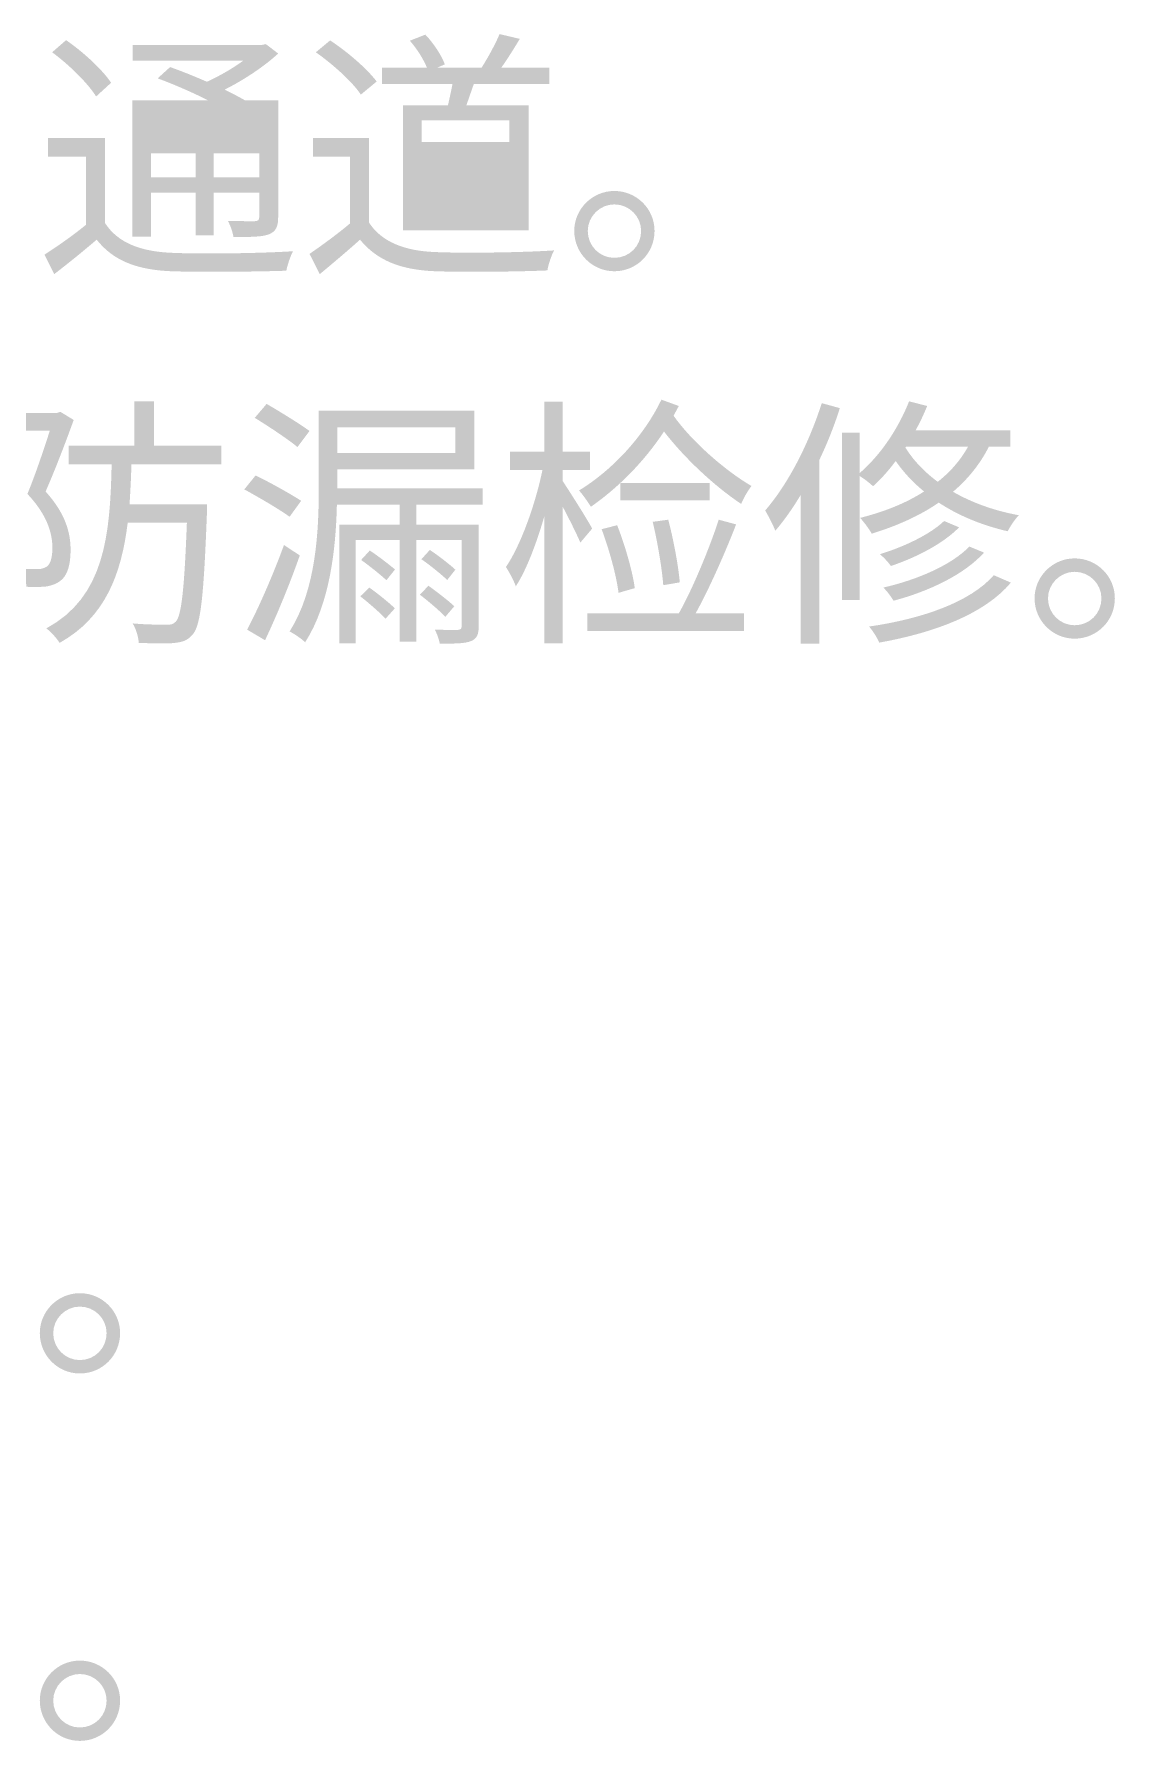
# Model space of a CAD drawing. Header units: millimetres. Extents: x -4600 to 229000, y -4300 to 19460.
# Drawn here: x 102176 to 103352, y 10978 to 12836 of the extents above; entities that cross this region are included whole.
import ezdxf

# ---------------------------------------------------------------- set-up
doc = ezdxf.new("R2010")
doc.units = ezdxf.units.MM
doc.header["$LTSCALE"] = 100
doc.layers.add('A-NOTE', color=7, linetype='Continuous', lineweight=18)

# ---------------------------------------------------------------- blocks, each defined once
blk = doc.blocks.new('A03_SHEET')
at = {"layer": 'A-NOTE'}
h = blk.add_hatch(color=256, dxfattribs=at)
edge = h.paths.add_edge_path()
edge.add_line((22253, 12722.5), (22190.9, 12722.5))
edge.add_line((22190.9, 12722.5), (22190.9, 12702.4))
edge.add_line((22190.9, 12702.4), (22232.4, 12702.4))
edge.add_line((22232.4, 12702.4), (22232.4, 12628.2))
edge.add_spline(control_points=[(22232.4, 12628.2), (22217.8, 12616.2), (22200.9, 12604.5), (22187.1, 12595.6)], knot_values=[0, 0, 0, 0, 1, 1, 1, 1], degree=3, periodic=0)
edge.add_line((22187.1, 12595.6), (22197.7, 12574.4))
edge.add_spline(control_points=[(22197.7, 12574.4), (22214.1, 12587), (22229.2, 12599.3), (22243.9, 12611.9)], knot_values=[0, 0, 0, 0, 1, 1, 1, 1], degree=3, periodic=0)
edge.add_spline(control_points=[(22243.9, 12611.9), (22261.9, 12589), (22287.7, 12579), (22325.2, 12577.5), (22357.6, 12576.4), (22418.6, 12577), (22450.4, 12578.1)], knot_values=[0, 0, 0, 0, 1, 1, 1, 2, 2, 2, 2], degree=3, periodic=0)
edge.add_spline(control_points=[(22450.4, 12578.1), (22451.6, 12584.7), (22455, 12594.4), (22457.6, 12599.3)], knot_values=[0, 0, 0, 0, 1, 1, 1, 1], degree=3, periodic=0)
edge.add_spline(control_points=[(22457.6, 12599.3), (22422.9, 12597), (22356.7, 12596.1), (22325.2, 12597.6), (22291.7, 12599), (22266.8, 12608.5), (22253, 12630)], knot_values=[0, 0, 0, 0, 1, 1, 1, 2, 2, 2, 2], degree=3, periodic=0)
edge.add_line((22253, 12630), (22253, 12722.5))
edge = h.paths.add_edge_path(flags=0)
edge.add_line((22283.1, 12823.9), (22283.1, 12806.7))
edge.add_line((22283.1, 12806.7), (22403.4, 12806.7))
edge.add_spline(control_points=[(22403.4, 12806.7), (22392, 12798.4), (22377.7, 12790.1), (22363.9, 12783.8)], knot_values=[0, 0, 0, 0, 1, 1, 1, 1], degree=3, periodic=0)
edge.add_spline(control_points=[(22363.9, 12783.8), (22350.2, 12789.8), (22336.1, 12795.5), (22323.8, 12799.8)], knot_values=[0, 0, 0, 0, 1, 1, 1, 1], degree=3, periodic=0)
edge.add_line((22323.8, 12799.8), (22310.3, 12787.5))
edge.add_spline(control_points=[(22310.3, 12787.5), (22327.5, 12781.2), (22347.9, 12772.3), (22365, 12763.7)], knot_values=[0, 0, 0, 0, 1, 1, 1, 1], degree=3, periodic=0)
edge.add_line((22365, 12763.7), (22282.8, 12763.7))
edge.add_line((22282.8, 12763.7), (22282.8, 12615.3))
edge.add_line((22282.8, 12615.3), (22303.2, 12615.3))
edge.add_line((22303.2, 12615.3), (22303.2, 12662.9))
edge.add_line((22303.2, 12662.9), (22351.6, 12662.9))
edge.add_line((22351.6, 12662.9), (22351.6, 12616.5))
edge.add_line((22351.6, 12616.5), (22371.1, 12616.5))
edge.add_line((22371.1, 12616.5), (22371.1, 12662.9))
edge.add_line((22371.1, 12662.9), (22420.9, 12662.9))
edge.add_line((22420.9, 12662.9), (22420.9, 12636.8))
edge.add_spline(control_points=[(22420.9, 12636.8), (22420.9, 12633.4), (22419.8, 12632.2), (22416, 12632)], knot_values=[0, 0, 0, 0, 1, 1, 1, 1], degree=3, periodic=0)
edge.add_spline(control_points=[(22416, 12632), (22412.6, 12632), (22400.6, 12632), (22386.8, 12632.2)], knot_values=[0, 0, 0, 0, 1, 1, 1, 1], degree=3, periodic=0)
edge.add_spline(control_points=[(22386.8, 12632.2), (22389.4, 12627.4), (22392, 12620.2), (22392.8, 12614.8)], knot_values=[0, 0, 0, 0, 1, 1, 1, 1], degree=3, periodic=0)
edge.add_spline(control_points=[(22392.8, 12614.8), (22412, 12614.8), (22424.4, 12614.8), (22431.8, 12617.9), (22439.2, 12621.1), (22441.5, 12626.2), (22441.5, 12636.8)], knot_values=[0, 0, 0, 0, 1, 1, 1, 2, 2, 2, 2], degree=3, periodic=0)
edge.add_line((22441.5, 12636.8), (22441.5, 12763.7))
edge.add_line((22441.5, 12763.7), (22405.2, 12763.7))
edge.add_spline(control_points=[(22405.2, 12763.7), (22399.1, 12767.2), (22391.4, 12771.2), (22383.1, 12775.2)], knot_values=[0, 0, 0, 0, 1, 1, 1, 1], degree=3, periodic=0)
edge.add_spline(control_points=[(22383.1, 12775.2), (22404.3, 12785.8), (22426.1, 12800.4), (22441.5, 12814.5)], knot_values=[0, 0, 0, 0, 1, 1, 1, 1], degree=3, periodic=0)
edge.add_line((22441.5, 12814.5), (22428.1, 12824.8))
edge.add_line((22428.1, 12824.8), (22423.8, 12823.9))
edge.add_line((22423.8, 12823.9), (22283.1, 12823.9))
h.paths.add_polyline_path([(22420.9, 12705.9), (22420.9, 12679.8), (22371.1, 12679.8), (22371.1, 12705.9), (22420.9, 12705.9)], flags=0)
h.paths.add_polyline_path([(22303.2, 12705.9), (22351.6, 12705.9), (22351.6, 12679.8), (22303.2, 12679.8), (22303.2, 12705.9)], flags=0)
h = blk.add_hatch(color=256, dxfattribs=at)
edge = h.paths.add_edge_path()
edge.add_spline(control_points=[(22195.4, 12815.9), (22213.8, 12802.4), (22234.4, 12782.1), (22243.3, 12767.8)], knot_values=[0, 0, 0, 0, 1, 1, 1, 1], degree=3, periodic=0)
edge.add_line((22243.3, 12767.8), (22259.6, 12782.7))
edge.add_spline(control_points=[(22259.6, 12782.7), (22250.2, 12797), (22229, 12816.5), (22210.6, 12829.1)], knot_values=[0, 0, 0, 0, 1, 1, 1, 1], degree=3, periodic=0)
edge.add_line((22210.6, 12829.1), (22195.4, 12815.9))
h = blk.add_hatch(color=256, dxfattribs=at)
edge = h.paths.add_edge_path()
edge.add_spline(control_points=[(22482.5, 12815.9), (22500.8, 12803), (22522.3, 12783.8), (22531.5, 12769.8)], knot_values=[0, 0, 0, 0, 1, 1, 1, 1], degree=3, periodic=0)
edge.add_line((22531.5, 12769.8), (22548.7, 12784.1))
edge.add_spline(control_points=[(22548.7, 12784.1), (22538.4, 12797.8), (22516.9, 12816.5), (22498, 12828.8)], knot_values=[0, 0, 0, 0, 1, 1, 1, 1], degree=3, periodic=0)
edge.add_line((22498, 12828.8), (22482.5, 12815.9))
h = blk.add_hatch(color=256, dxfattribs=at)
edge = h.paths.add_edge_path()
edge.add_line((22577.3, 12758.3), (22577.3, 12621.9))
edge.add_line((22577.3, 12621.9), (22714.3, 12621.9))
edge.add_line((22714.3, 12621.9), (22714.3, 12758.3))
edge.add_line((22714.3, 12758.3), (22646.4, 12758.3))
edge.add_line((22646.4, 12758.3), (22654.4, 12781.2))
edge.add_line((22654.4, 12781.2), (22736.6, 12781.2))
edge.add_line((22736.6, 12781.2), (22736.6, 12799.3))
edge.add_line((22736.6, 12799.3), (22684.5, 12799.3))
edge.add_spline(control_points=[(22684.5, 12799.3), (22690.8, 12808.2), (22698, 12819.6), (22704.5, 12830.5)], knot_values=[0, 0, 0, 0, 1, 1, 1, 1], degree=3, periodic=0)
edge.add_line((22704.5, 12830.5), (22682.5, 12835.7))
edge.add_spline(control_points=[(22682.5, 12835.7), (22678.2, 12825.3), (22669.6, 12809.6), (22663, 12799.3)], knot_values=[0, 0, 0, 0, 1, 1, 1, 1], degree=3, periodic=0)
edge.add_line((22663, 12799.3), (22614.9, 12799.3))
edge.add_line((22614.9, 12799.3), (22622.9, 12802.7))
edge.add_spline(control_points=[(22622.9, 12802.7), (22619.7, 12811.9), (22610.9, 12825.6), (22601.7, 12835.1)], knot_values=[0, 0, 0, 0, 1, 1, 1, 1], degree=3, periodic=0)
edge.add_line((22601.7, 12835.1), (22584.8, 12828.5))
edge.add_spline(control_points=[(22584.8, 12828.5), (22592.5, 12819.9), (22599.7, 12808.2), (22603.4, 12799.3)], knot_values=[0, 0, 0, 0, 1, 1, 1, 1], degree=3, periodic=0)
edge.add_line((22603.4, 12799.3), (22554.4, 12799.3))
edge.add_line((22554.4, 12799.3), (22554.4, 12781.2))
edge.add_line((22554.4, 12781.2), (22631.2, 12781.2))
edge.add_spline(control_points=[(22631.2, 12781.2), (22629.8, 12773.8), (22628, 12765.5), (22626.3, 12758.3)], knot_values=[0, 0, 0, 0, 1, 1, 1, 1], degree=3, periodic=0)
edge.add_line((22626.3, 12758.3), (22577.3, 12758.3))
h.paths.add_polyline_path([(22597.7, 12741.7), (22693.1, 12741.7), (22693.1, 12718.2), (22597.7, 12718.2), (22597.7, 12741.7)], flags=0)
for points in [[(22303.2, 12721.9), (22303.2, 12747.1), (22351.6, 12747.1), (22351.6, 12721.9), (22303.2, 12721.9)], [(22420.9, 12747.1), (22420.9, 12721.9), (22371.1, 12721.9), (22371.1, 12747.1), (22420.9, 12747.1)]]:
    blk.add_hatch(color=256, dxfattribs=at).paths.add_polyline_path(points)
h = blk.add_hatch(color=256, dxfattribs=at)
edge = h.paths.add_edge_path()
edge.add_line((22540.4, 12722.5), (22479.4, 12722.5))
edge.add_line((22479.4, 12722.5), (22479.4, 12702.4))
edge.add_line((22479.4, 12702.4), (22519.5, 12702.4))
edge.add_line((22519.5, 12702.4), (22519.5, 12629.4))
edge.add_spline(control_points=[(22519.5, 12629.4), (22505.1, 12617.3), (22488.5, 12605.3), (22475.6, 12596.4)], knot_values=[0, 0, 0, 0, 1, 1, 1, 1], degree=3, periodic=0)
edge.add_line((22475.6, 12596.4), (22486.8, 12574.4))
edge.add_spline(control_points=[(22486.8, 12574.4), (22502.3, 12587.3), (22516.9, 12599.6), (22530.6, 12611.9)], knot_values=[0, 0, 0, 0, 1, 1, 1, 1], degree=3, periodic=0)
edge.add_spline(control_points=[(22530.6, 12611.9), (22549, 12589.3), (22574.8, 12579), (22612.3, 12577.5), (22644.1, 12576.4), (22703.4, 12577), (22734.6, 12578.4)], knot_values=[0, 0, 0, 0, 1, 1, 1, 2, 2, 2, 2], degree=3, periodic=0)
edge.add_spline(control_points=[(22734.6, 12578.4), (22735.5, 12585), (22739.2, 12595.3), (22741.8, 12600.2)], knot_values=[0, 0, 0, 0, 1, 1, 1, 1], degree=3, periodic=0)
edge.add_spline(control_points=[(22741.8, 12600.2), (22707.7, 12597.9), (22643.5, 12597), (22612.3, 12598.4), (22579.1, 12599.6), (22553.8, 12609.6), (22540.4, 12630.5)], knot_values=[0, 0, 0, 0, 1, 1, 1, 2, 2, 2, 2], degree=3, periodic=0)
edge.add_line((22540.4, 12630.5), (22540.4, 12722.5))
h.paths.add_polyline_path([(22597.7, 12662.9), (22693.1, 12662.9), (22693.1, 12638.8), (22597.7, 12638.8), (22597.7, 12662.9)], flags=0)
h.paths.add_polyline_path([(22597.7, 12702.4), (22693.1, 12702.4), (22693.1, 12678.7), (22597.7, 12678.7), (22597.7, 12702.4)], flags=0)
h = blk.add_hatch(color=256, dxfattribs=at)
edge = h.paths.add_edge_path()
edge.add_spline(control_points=[(22807.4, 12664.9), (22783.6, 12664.9), (22763.8, 12645.4), (22763.8, 12621.4), (22763.8, 12597), (22783.6, 12577.5), (22807.4, 12577.5), (22831.7, 12577.5), (22851.2, 12597), (22851.2, 12621.4), (22851.2, 12645.4), (22831.7, 12664.9), (22807.4, 12664.9)], knot_values=[0, 0, 0, 0, 1, 1, 1, 2, 2, 2, 3, 3, 3, 4, 4, 4, 4], degree=3, periodic=0)
edge = h.paths.add_edge_path(flags=0)
edge.add_spline(control_points=[(22807.4, 12592.1), (22791.6, 12592.1), (22778.5, 12605), (22778.5, 12621.4), (22778.5, 12637.1), (22791.6, 12650.3), (22807.4, 12650.3), (22823.7, 12650.3), (22836.6, 12637.1), (22836.6, 12621.4), (22836.6, 12605), (22823.7, 12592.1), (22807.4, 12592.1)], knot_values=[0, 0, 0, 0, 1, 1, 1, 2, 2, 2, 3, 3, 3, 4, 4, 4, 4], degree=3, periodic=0)
h = blk.add_hatch(color=256, dxfattribs=at)
edge = h.paths.add_edge_path()
edge.add_line((22284.8, 12435.9), (22284.8, 12387.5))
edge.add_line((22284.8, 12387.5), (22213.5, 12387.5))
edge.add_line((22213.5, 12387.5), (22213.5, 12367.2))
edge.add_line((22213.5, 12367.2), (22260.2, 12367.2))
edge.add_spline(control_points=[(22260.2, 12367.2), (22258.5, 12290.4), (22252.7, 12223.1), (22189.1, 12188.7)], knot_values=[0, 0, 0, 0, 1, 1, 1, 1], degree=3, periodic=0)
edge.add_spline(control_points=[(22189.1, 12188.7), (22194, 12185), (22200.6, 12177.8), (22203.5, 12172.9)], knot_values=[0, 0, 0, 0, 1, 1, 1, 1], degree=3, periodic=0)
edge.add_spline(control_points=[(22203.5, 12172.9), (22253.3, 12200.7), (22270.8, 12247.7), (22277.7, 12303.9)], knot_values=[0, 0, 0, 0, 1, 1, 1, 1], degree=3, periodic=0)
edge.add_line((22277.7, 12303.9), (22342.1, 12303.9))
edge.add_spline(control_points=[(22342.1, 12303.9), (22339.3, 12230.2), (22336.1, 12202.7), (22330.1, 12196.1)], knot_values=[0, 0, 0, 0, 1, 1, 1, 1], degree=3, periodic=0)
edge.add_spline(control_points=[(22330.1, 12196.1), (22327.2, 12193.3), (22324.7, 12192.4), (22319.5, 12192.7)], knot_values=[0, 0, 0, 0, 1, 1, 1, 1], degree=3, periodic=0)
edge.add_spline(control_points=[(22319.5, 12192.7), (22313.8, 12192.7), (22298.9, 12192.7), (22283.1, 12194.1)], knot_values=[0, 0, 0, 0, 1, 1, 1, 1], degree=3, periodic=0)
edge.add_spline(control_points=[(22283.1, 12194.1), (22286.8, 12188.1), (22289.4, 12179.2), (22289.7, 12172.9)], knot_values=[0, 0, 0, 0, 1, 1, 1, 1], degree=3, periodic=0)
edge.add_spline(control_points=[(22289.7, 12172.9), (22304.9, 12172.4), (22320.6, 12171.8), (22328.9, 12172.9)], knot_values=[0, 0, 0, 0, 1, 1, 1, 1], degree=3, periodic=0)
edge.add_spline(control_points=[(22328.9, 12172.9), (22337.8, 12173.8), (22343.3, 12175.8), (22348.7, 12182.4), (22357.3, 12192.7), (22360.5, 12224.8), (22363.9, 12313.6)], knot_values=[0, 0, 0, 0, 1, 1, 1, 2, 2, 2, 2], degree=3, periodic=0)
edge.add_spline(control_points=[(22363.9, 12313.6), (22363.9, 12316.8), (22363.9, 12323.6), (22363.9, 12323.6)], knot_values=[0, 0, 0, 0, 1, 1, 1, 1], degree=3, periodic=0)
edge.add_line((22363.9, 12323.6), (22279.7, 12323.6))
edge.add_spline(control_points=[(22279.7, 12323.6), (22280.5, 12337.7), (22281.4, 12352.3), (22281.7, 12367.2)], knot_values=[0, 0, 0, 0, 1, 1, 1, 1], degree=3, periodic=0)
edge.add_line((22281.7, 12367.2), (22379.7, 12367.2))
edge.add_line((22379.7, 12367.2), (22379.7, 12387.5))
edge.add_line((22379.7, 12387.5), (22306.3, 12387.5))
edge.add_line((22306.3, 12387.5), (22306.3, 12435.9))
edge.add_line((22306.3, 12435.9), (22284.8, 12435.9))
h = blk.add_hatch(color=256, dxfattribs=at)
edge = h.paths.add_edge_path()
edge.add_spline(control_points=[(22416, 12417.9), (22431.5, 12408.4), (22452.1, 12394.7), (22462.5, 12386.1)], knot_values=[0, 0, 0, 0, 1, 1, 1, 1], degree=3, periodic=0)
edge.add_line((22462.5, 12386.1), (22475.6, 12403.6))
edge.add_spline(control_points=[(22475.6, 12403.6), (22464.7, 12411.6), (22444.1, 12424.2), (22428.9, 12433.1)], knot_values=[0, 0, 0, 0, 1, 1, 1, 1], degree=3, periodic=0)
edge.add_line((22428.9, 12433.1), (22416, 12417.9))
h = blk.add_hatch(color=256, dxfattribs=at)
edge = h.paths.add_edge_path()
edge.add_line((22731.2, 12435.7), (22731.2, 12381.2))
edge.add_line((22731.2, 12381.2), (22693.9, 12381.2))
edge.add_line((22693.9, 12381.2), (22693.9, 12361.2))
edge.add_line((22693.9, 12361.2), (22729.2, 12361.2))
edge.add_spline(control_points=[(22729.2, 12361.2), (22721.4, 12323.3), (22705.4, 12278.9), (22689.4, 12255.5)], knot_values=[0, 0, 0, 0, 1, 1, 1, 1], degree=3, periodic=0)
edge.add_spline(control_points=[(22689.4, 12255.5), (22692.8, 12250.3), (22698, 12240.8), (22700.2, 12234.5)], knot_values=[0, 0, 0, 0, 1, 1, 1, 1], degree=3, periodic=0)
edge.add_spline(control_points=[(22700.2, 12234.5), (22711.7, 12252.3), (22722.6, 12280.9), (22731.2, 12310.7)], knot_values=[0, 0, 0, 0, 1, 1, 1, 1], degree=3, periodic=0)
edge.add_line((22731.2, 12310.7), (22731.2, 12172.4))
edge.add_line((22731.2, 12172.4), (22751, 12172.4))
edge.add_line((22751, 12172.4), (22751, 12321.6))
edge.add_spline(control_points=[(22751, 12321.6), (22758.4, 12307.6), (22766.7, 12291), (22770.4, 12282.1)], knot_values=[0, 0, 0, 0, 1, 1, 1, 1], degree=3, periodic=0)
edge.add_line((22770.4, 12282.1), (22783.3, 12297.3))
edge.add_spline(control_points=[(22783.3, 12297.3), (22779, 12305.9), (22757.5, 12339.7), (22751, 12349.4)], knot_values=[0, 0, 0, 0, 1, 1, 1, 1], degree=3, periodic=0)
edge.add_line((22751, 12349.4), (22751, 12361.2))
edge.add_line((22751, 12361.2), (22780.8, 12361.2))
edge.add_line((22780.8, 12361.2), (22780.8, 12381.2))
edge.add_line((22780.8, 12381.2), (22751, 12381.2))
edge.add_line((22751, 12381.2), (22751, 12435.7))
edge.add_line((22751, 12435.7), (22731.2, 12435.7))
h = blk.add_hatch(color=256, dxfattribs=at)
edge = h.paths.add_edge_path()
edge.add_spline(control_points=[(22858.7, 12437.7), (22839.2, 12397.3), (22805.1, 12360.9), (22769, 12338.8)], knot_values=[0, 0, 0, 0, 1, 1, 1, 1], degree=3, periodic=0)
edge.add_spline(control_points=[(22769, 12338.8), (22773, 12334.5), (22779.3, 12325.4), (22781.9, 12321.1)], knot_values=[0, 0, 0, 0, 1, 1, 1, 1], degree=3, periodic=0)
edge.add_spline(control_points=[(22781.9, 12321.1), (22811.1, 12341.4), (22839.8, 12370), (22861.5, 12403)], knot_values=[0, 0, 0, 0, 1, 1, 1, 1], degree=3, periodic=0)
edge.add_spline(control_points=[(22861.5, 12403), (22883.6, 12374.3), (22916.5, 12343.4), (22945.5, 12324.2)], knot_values=[0, 0, 0, 0, 1, 1, 1, 1], degree=3, periodic=0)
edge.add_spline(control_points=[(22945.5, 12324.2), (22947.8, 12329.9), (22952.6, 12338.5), (22956.7, 12343.7)], knot_values=[0, 0, 0, 0, 1, 1, 1, 1], degree=3, periodic=0)
edge.add_spline(control_points=[(22956.7, 12343.7), (22927.4, 12360.9), (22891.6, 12392.4), (22871.9, 12420.2)], knot_values=[0, 0, 0, 0, 1, 1, 1, 1], degree=3, periodic=0)
edge.add_line((22871.9, 12420.2), (22877.6, 12430.8))
edge.add_line((22877.6, 12430.8), (22858.7, 12437.7))
h.paths.add_polyline_path([(22814, 12346.8), (22814, 12328.2), (22911.1, 12328.2), (22911.1, 12346.8), (22814, 12346.8)], flags=0)
h = blk.add_hatch(color=256, dxfattribs=at)
edge = h.paths.add_edge_path()
edge.add_spline(control_points=[(23033.2, 12433.9), (23019.1, 12389.5), (22996.5, 12345.7), (22971.6, 12317)], knot_values=[0, 0, 0, 0, 1, 1, 1, 1], degree=3, periodic=0)
edge.add_spline(control_points=[(22971.6, 12317), (22975, 12311.6), (22980.7, 12300.1), (22982.7, 12295)], knot_values=[0, 0, 0, 0, 1, 1, 1, 1], degree=3, periodic=0)
edge.add_spline(control_points=[(22982.7, 12295), (22992.2, 12306.2), (23001.6, 12319.3), (23010.2, 12333.9)], knot_values=[0, 0, 0, 0, 1, 1, 1, 1], degree=3, periodic=0)
edge.add_line((23010.2, 12333.9), (23010.2, 12172.1))
edge.add_line((23010.2, 12172.1), (23030.6, 12172.1))
edge.add_line((23030.6, 12172.1), (23030.6, 12372.1))
edge.add_spline(control_points=[(23030.6, 12372.1), (23039.2, 12390.1), (23046.9, 12409.3), (23052.9, 12428.5)], knot_values=[0, 0, 0, 0, 1, 1, 1, 1], degree=3, periodic=0)
edge.add_line((23052.9, 12428.5), (23033.2, 12433.9))
h = blk.add_hatch(color=256, dxfattribs=at)
edge = h.paths.add_edge_path()
edge.add_line((23055.2, 12401.6), (23055.2, 12219.6))
edge.add_line((23055.2, 12219.6), (23074.4, 12219.6))
edge.add_line((23074.4, 12219.6), (23074.4, 12354.6))
edge.add_spline(control_points=[(23074.4, 12354.6), (23079.3, 12351.7), (23085.9, 12346.6), (23089, 12343.4)], knot_values=[0, 0, 0, 0, 1, 1, 1, 1], degree=3, periodic=0)
edge.add_spline(control_points=[(23089, 12343.4), (23097.6, 12351.1), (23105.9, 12360.3), (23113.7, 12370.9)], knot_values=[0, 0, 0, 0, 1, 1, 1, 1], degree=3, periodic=0)
edge.add_spline(control_points=[(23113.7, 12370.9), (23121.7, 12359.4), (23132, 12348), (23144.6, 12337.7)], knot_values=[0, 0, 0, 0, 1, 1, 1, 1], degree=3, periodic=0)
edge.add_spline(control_points=[(23144.6, 12337.7), (23124.5, 12324.8), (23101.1, 12315.6), (23075, 12309)], knot_values=[0, 0, 0, 0, 1, 1, 1, 1], degree=3, periodic=0)
edge.add_spline(control_points=[(23075, 12309), (23078.7, 12305), (23085.3, 12296.4), (23087.6, 12291.8)], knot_values=[0, 0, 0, 0, 1, 1, 1, 1], degree=3, periodic=0)
edge.add_spline(control_points=[(23087.6, 12291.8), (23114.5, 12300.1), (23139.4, 12311), (23160.6, 12325.6)], knot_values=[0, 0, 0, 0, 1, 1, 1, 1], degree=3, periodic=0)
edge.add_spline(control_points=[(23160.6, 12325.6), (23181, 12312.2), (23205.9, 12301.3), (23235.7, 12294.4)], knot_values=[0, 0, 0, 0, 1, 1, 1, 1], degree=3, periodic=0)
edge.add_spline(control_points=[(23235.7, 12294.4), (23238.3, 12299.9), (23243.7, 12307.6), (23247.7, 12311.9)], knot_values=[0, 0, 0, 0, 1, 1, 1, 1], degree=3, periodic=0)
edge.add_spline(control_points=[(23247.7, 12311.9), (23219.7, 12317), (23195.6, 12326.2), (23176.1, 12337.4)], knot_values=[0, 0, 0, 0, 1, 1, 1, 1], degree=3, periodic=0)
edge.add_spline(control_points=[(23176.1, 12337.4), (23192.2, 12351.1), (23205.3, 12367.2), (23215.1, 12386.4)], knot_values=[0, 0, 0, 0, 1, 1, 1, 1], degree=3, periodic=0)
edge.add_line((23215.1, 12386.4), (23238.6, 12386.4))
edge.add_line((23238.6, 12386.4), (23238.6, 12404.4))
edge.add_line((23238.6, 12404.4), (23135.4, 12404.4))
edge.add_spline(control_points=[(23135.4, 12404.4), (23140.3, 12413), (23144.3, 12421.9), (23148, 12430.8)], knot_values=[0, 0, 0, 0, 1, 1, 1, 1], degree=3, periodic=0)
edge.add_line((23148, 12430.8), (23128.3, 12435.9))
edge.add_spline(control_points=[(23128.3, 12435.9), (23116.5, 12405.9), (23096.8, 12376.9), (23074.4, 12357.7)], knot_values=[0, 0, 0, 0, 1, 1, 1, 1], degree=3, periodic=0)
edge.add_line((23074.4, 12357.7), (23074.4, 12401.6))
edge.add_line((23074.4, 12401.6), (23055.2, 12401.6))
edge = h.paths.add_edge_path(flags=0)
edge.add_spline(control_points=[(23193.9, 12277.8), (23174.4, 12257.5), (23136.6, 12241.4), (23100.2, 12233.1)], knot_values=[0, 0, 0, 0, 1, 1, 1, 1], degree=3, periodic=0)
edge.add_spline(control_points=[(23100.2, 12233.1), (23104.5, 12229.1), (23108.8, 12223.1), (23111.4, 12218.8)], knot_values=[0, 0, 0, 0, 1, 1, 1, 1], degree=3, periodic=0)
edge.add_spline(control_points=[(23111.4, 12218.8), (23150, 12229.1), (23188.1, 12247.1), (23209.9, 12271.2)], knot_values=[0, 0, 0, 0, 1, 1, 1, 1], degree=3, periodic=0)
edge.add_line((23209.9, 12271.2), (23193.9, 12277.8))
edge = h.paths.add_edge_path(flags=0)
edge.add_spline(control_points=[(23166.4, 12305.6), (23150.9, 12290.7), (23122, 12277.2), (23096.5, 12269.5)], knot_values=[0, 0, 0, 0, 1, 1, 1, 1], degree=3, periodic=0)
edge.add_spline(control_points=[(23096.5, 12269.5), (23100.5, 12266.1), (23105.6, 12260.9), (23108.5, 12256.6)], knot_values=[0, 0, 0, 0, 1, 1, 1, 1], degree=3, periodic=0)
edge.add_spline(control_points=[(23108.5, 12256.6), (23135.7, 12265.8), (23165.2, 12280.7), (23182.7, 12298.7)], knot_values=[0, 0, 0, 0, 1, 1, 1, 1], degree=3, periodic=0)
edge.add_line((23182.7, 12298.7), (23166.4, 12305.6))
edge = h.paths.add_edge_path(flags=0)
edge.add_line((23124.8, 12386.4), (23192.4, 12386.4))
edge.add_spline(control_points=[(23192.4, 12386.4), (23184.1, 12371.5), (23173, 12358.9), (23159.5, 12348.3)], knot_values=[0, 0, 0, 0, 1, 1, 1, 1], degree=3, periodic=0)
edge.add_spline(control_points=[(23159.5, 12348.3), (23144, 12359.7), (23132.3, 12372.6), (23124.3, 12385.5)], knot_values=[0, 0, 0, 0, 1, 1, 1, 1], degree=3, periodic=0)
edge.add_line((23124.3, 12385.5), (23124.8, 12386.4))
h = blk.add_hatch(color=256, dxfattribs=at)
edge = h.paths.add_edge_path()
edge.add_line((22130.4, 12423.3), (22130.4, 12172.1))
edge.add_line((22130.4, 12172.1), (22150.8, 12172.1))
edge.add_line((22150.8, 12172.1), (22150.8, 12403.9))
edge.add_line((22150.8, 12403.9), (22192.9, 12403.9))
edge.add_spline(control_points=[(22192.9, 12403.9), (22186.3, 12383.5), (22177.4, 12356.6), (22168.5, 12335.1)], knot_values=[0, 0, 0, 0, 1, 1, 1, 1], degree=3, periodic=0)
edge.add_spline(control_points=[(22168.5, 12335.1), (22190.3, 12311.9), (22195.7, 12292.1), (22195.7, 12276.1), (22195.7, 12267.2), (22194, 12259.2), (22189.7, 12256)], knot_values=[0, 0, 0, 0, 1, 1, 1, 2, 2, 2, 2], degree=3, periodic=0)
edge.add_spline(control_points=[(22189.7, 12256), (22186.8, 12254.3), (22183.7, 12253.2), (22180, 12253.2), (22174.8, 12253.2), (22168.8, 12253.2), (22161.9, 12253.4)], knot_values=[0, 0, 0, 0, 1, 1, 1, 2, 2, 2, 2], degree=3, periodic=0)
edge.add_spline(control_points=[(22161.9, 12253.4), (22165.4, 12248), (22167.1, 12239.7), (22167.4, 12234)], knot_values=[0, 0, 0, 0, 1, 1, 1, 1], degree=3, periodic=0)
edge.add_spline(control_points=[(22167.4, 12234), (22174.2, 12233.7), (22182, 12233.7), (22188.3, 12234.2)], knot_values=[0, 0, 0, 0, 1, 1, 1, 1], degree=3, periodic=0)
edge.add_spline(control_points=[(22188.3, 12234.2), (22194, 12235.1), (22199.5, 12236.8), (22203.8, 12240)], knot_values=[0, 0, 0, 0, 1, 1, 1, 1], degree=3, periodic=0)
edge.add_spline(control_points=[(22203.8, 12240), (22212.1, 12245.7), (22215.5, 12258), (22215.5, 12273.8), (22215.5, 12292.1), (22210.6, 12313), (22188.3, 12337.7)], knot_values=[0, 0, 0, 0, 1, 1, 1, 2, 2, 2, 2], degree=3, periodic=0)
edge.add_spline(control_points=[(22188.3, 12337.7), (22198.6, 12361.2), (22210.1, 12391.2), (22218.9, 12415.6)], knot_values=[0, 0, 0, 0, 1, 1, 1, 1], degree=3, periodic=0)
edge.add_line((22218.9, 12415.6), (22204.3, 12424.5))
edge.add_line((22204.3, 12424.5), (22200.9, 12423.3))
edge.add_line((22200.9, 12423.3), (22130.4, 12423.3))
h = blk.add_hatch(color=256, dxfattribs=at)
edge = h.paths.add_edge_path()
edge.add_line((22485.7, 12425.6), (22485.7, 12342.5))
edge.add_spline(control_points=[(22485.7, 12342.5), (22485.7, 12295.8), (22483.1, 12231.1), (22453.9, 12185.3)], knot_values=[0, 0, 0, 0, 1, 1, 1, 1], degree=3, periodic=0)
edge.add_spline(control_points=[(22453.9, 12185.3), (22458.7, 12183), (22467.3, 12177.2), (22470.8, 12173.5)], knot_values=[0, 0, 0, 0, 1, 1, 1, 1], degree=3, periodic=0)
edge.add_spline(control_points=[(22470.8, 12173.5), (22498, 12215.9), (22504.3, 12276.1), (22505.4, 12323.3)], knot_values=[0, 0, 0, 0, 1, 1, 1, 1], degree=3, periodic=0)
edge.add_line((22505.4, 12323.3), (22573.9, 12323.3))
edge.add_line((22573.9, 12323.3), (22573.9, 12301.6))
edge.add_line((22573.9, 12301.6), (22508, 12301.6))
edge.add_line((22508, 12301.6), (22508, 12172.4))
edge.add_line((22508, 12172.4), (22525.8, 12172.4))
edge.add_line((22525.8, 12172.4), (22525.8, 12285))
edge.add_line((22525.8, 12285), (22573.9, 12285))
edge.add_line((22573.9, 12285), (22573.9, 12174.1))
edge.add_line((22573.9, 12174.1), (22592, 12174.1))
edge.add_line((22592, 12174.1), (22592, 12285))
edge.add_line((22592, 12285), (22641.2, 12285))
edge.add_line((22641.2, 12285), (22641.2, 12191.3))
edge.add_spline(control_points=[(22641.2, 12191.3), (22641.2, 12188.1), (22640.1, 12187.3), (22636.9, 12187)], knot_values=[0, 0, 0, 0, 1, 1, 1, 1], degree=3, periodic=0)
edge.add_spline(control_points=[(22636.9, 12187), (22634.1, 12187), (22623.8, 12187), (22612, 12187.3)], knot_values=[0, 0, 0, 0, 1, 1, 1, 1], degree=3, periodic=0)
edge.add_spline(control_points=[(22612, 12187.3), (22614.3, 12183), (22616.6, 12176.7), (22617.4, 12172.1)], knot_values=[0, 0, 0, 0, 1, 1, 1, 1], degree=3, periodic=0)
edge.add_spline(control_points=[(22617.4, 12172.1), (22634.1, 12172.1), (22645, 12172.1), (22651.5, 12174.9)], knot_values=[0, 0, 0, 0, 1, 1, 1, 1], degree=3, periodic=0)
edge.add_spline(control_points=[(22651.5, 12174.9), (22657.8, 12177.5), (22659.8, 12182.1), (22659.8, 12191.3)], knot_values=[0, 0, 0, 0, 1, 1, 1, 1], degree=3, periodic=0)
edge.add_line((22659.8, 12191.3), (22659.8, 12301.6))
edge.add_line((22659.8, 12301.6), (22592, 12301.6))
edge.add_line((22592, 12301.6), (22592, 12323.3))
edge.add_line((22592, 12323.3), (22664.1, 12323.3))
edge.add_line((22664.1, 12323.3), (22664.1, 12341.1))
edge.add_line((22664.1, 12341.1), (22505.7, 12341.1))
edge.add_line((22505.7, 12341.1), (22505.7, 12342.5))
edge.add_line((22505.7, 12342.5), (22505.7, 12361.7))
edge.add_line((22505.7, 12361.7), (22655, 12361.7))
edge.add_line((22655, 12361.7), (22655, 12425.6))
edge.add_line((22655, 12425.6), (22485.7, 12425.6))
h.paths.add_polyline_path([(22505.7, 12407.6), (22634.4, 12407.6), (22634.4, 12379.5), (22505.7, 12379.5), (22505.7, 12407.6)], flags=0)
edge = h.paths.add_edge_path(flags=0)
edge.add_spline(control_points=[(22595.7, 12225.4), (22605.1, 12218.2), (22617.2, 12207.9), (22623.5, 12201.3)], knot_values=[0, 0, 0, 0, 1, 1, 1, 1], degree=3, periodic=0)
edge.add_line((22623.5, 12201.3), (22633.2, 12212.8))
edge.add_spline(control_points=[(22633.2, 12212.8), (22626.9, 12218.8), (22614.6, 12228.2), (22605.1, 12235.1)], knot_values=[0, 0, 0, 0, 1, 1, 1, 1], degree=3, periodic=0)
edge.add_line((22605.1, 12235.1), (22595.7, 12225.4))
edge = h.paths.add_edge_path(flags=0)
edge.add_spline(control_points=[(22530.9, 12223.6), (22540.4, 12216.2), (22552.4, 12205.6), (22558.4, 12199.3)], knot_values=[0, 0, 0, 0, 1, 1, 1, 1], degree=3, periodic=0)
edge.add_line((22558.4, 12199.3), (22568.5, 12210.5))
edge.add_spline(control_points=[(22568.5, 12210.5), (22562.4, 12216.5), (22550.1, 12226.5), (22540.7, 12233.1)], knot_values=[0, 0, 0, 0, 1, 1, 1, 1], degree=3, periodic=0)
edge.add_line((22540.7, 12233.1), (22530.9, 12223.6))
edge = h.paths.add_edge_path(flags=0)
edge.add_spline(control_points=[(22597.4, 12264), (22606.8, 12257.5), (22619.2, 12247.4), (22625.5, 12241.4)], knot_values=[0, 0, 0, 0, 1, 1, 1, 1], degree=3, periodic=0)
edge.add_line((22625.5, 12241.4), (22634.4, 12252.6))
edge.add_spline(control_points=[(22634.4, 12252.6), (22628.3, 12258.3), (22616, 12267.8), (22606.6, 12274.1)], knot_values=[0, 0, 0, 0, 1, 1, 1, 1], degree=3, periodic=0)
edge.add_line((22606.6, 12274.1), (22597.4, 12264))
edge = h.paths.add_edge_path(flags=0)
edge.add_spline(control_points=[(22531.8, 12263.2), (22541, 12256.6), (22553, 12247.1), (22559.3, 12241.1)], knot_values=[0, 0, 0, 0, 1, 1, 1, 1], degree=3, periodic=0)
edge.add_line((22559.3, 12241.1), (22568.7, 12252.9))
edge.add_spline(control_points=[(22568.7, 12252.9), (22562.4, 12258), (22550.4, 12267.5), (22541.2, 12273.5)], knot_values=[0, 0, 0, 0, 1, 1, 1, 1], degree=3, periodic=0)
edge.add_line((22541.2, 12273.5), (22531.8, 12263.2))
h = blk.add_hatch(color=256, dxfattribs=at)
edge = h.paths.add_edge_path()
edge.add_spline(control_points=[(22404.6, 12340), (22420.9, 12331.1), (22443, 12318.2), (22453.9, 12310.2)], knot_values=[0, 0, 0, 0, 1, 1, 1, 1], degree=3, periodic=0)
edge.add_line((22453.9, 12310.2), (22466.5, 12327.6))
edge.add_spline(control_points=[(22466.5, 12327.6), (22455, 12335.1), (22432.9, 12347.4), (22416.9, 12355.2)], knot_values=[0, 0, 0, 0, 1, 1, 1, 1], degree=3, periodic=0)
edge.add_line((22416.9, 12355.2), (22404.6, 12340))
h = blk.add_hatch(color=256, dxfattribs=at)
edge = h.paths.add_edge_path()
edge.add_line((22778.2, 12205), (22778.2, 12185.8))
edge.add_line((22778.2, 12185.8), (22948.6, 12185.8))
edge.add_line((22948.6, 12185.8), (22948.6, 12205))
edge.add_line((22948.6, 12205), (22895.9, 12205))
edge.add_spline(control_points=[(22895.9, 12205), (22910.8, 12232), (22928, 12270.9), (22940, 12301.9)], knot_values=[0, 0, 0, 0, 1, 1, 1, 1], degree=3, periodic=0)
edge.add_line((22940, 12301.9), (22921.1, 12307))
edge.add_spline(control_points=[(22921.1, 12307), (22911.1, 12276.4), (22893.1, 12232.5), (22877.6, 12205)], knot_values=[0, 0, 0, 0, 1, 1, 1, 1], degree=3, periodic=0)
edge.add_line((22877.6, 12205), (22778.2, 12205))
edge = h.paths.add_edge_path(flags=0)
edge.add_spline(control_points=[(22793.6, 12296.7), (22801.7, 12274.9), (22809.7, 12246.3), (22812, 12227.4)], knot_values=[0, 0, 0, 0, 1, 1, 1, 1], degree=3, periodic=0)
edge.add_line((22812, 12227.4), (22829.7, 12232.5))
edge.add_spline(control_points=[(22829.7, 12232.5), (22827.2, 12250.9), (22819.1, 12279.2), (22810.5, 12301)], knot_values=[0, 0, 0, 0, 1, 1, 1, 1], degree=3, periodic=0)
edge.add_line((22810.5, 12301), (22793.6, 12296.7))
edge = h.paths.add_edge_path(flags=0)
edge.add_spline(control_points=[(22849.2, 12304.7), (22854.4, 12283), (22859.2, 12254.6), (22860.7, 12235.7)], knot_values=[0, 0, 0, 0, 1, 1, 1, 1], degree=3, periodic=0)
edge.add_line((22860.7, 12235.7), (22878.7, 12238.8))
edge.add_spline(control_points=[(22878.7, 12238.8), (22877, 12257.5), (22871.9, 12285.2), (22866.1, 12307)], knot_values=[0, 0, 0, 0, 1, 1, 1, 1], degree=3, periodic=0)
edge.add_line((22866.1, 12307), (22849.2, 12304.7))
h = blk.add_hatch(color=256, dxfattribs=at)
edge = h.paths.add_edge_path()
edge.add_line((22407.7, 12187.3), (22427.2, 12175.8))
edge.add_spline(control_points=[(22427.2, 12175.8), (22439.8, 12202.4), (22454.4, 12237.7), (22465, 12268.1)], knot_values=[0, 0, 0, 0, 1, 1, 1, 1], degree=3, periodic=0)
edge.add_line((22465, 12268.1), (22447.8, 12279.5))
edge.add_spline(control_points=[(22447.8, 12279.5), (22436.1, 12247.1), (22419.5, 12209.6), (22407.7, 12187.3)], knot_values=[0, 0, 0, 0, 1, 1, 1, 1], degree=3, periodic=0)
h = blk.add_hatch(color=256, dxfattribs=at)
edge = h.paths.add_edge_path()
edge.add_spline(control_points=[(23308.5, 12264.9), (23284.7, 12264.9), (23264.9, 12245.4), (23264.9, 12221.4), (23264.9, 12197), (23284.7, 12177.5), (23308.5, 12177.5), (23332.8, 12177.5), (23352.3, 12197), (23352.3, 12221.4), (23352.3, 12245.4), (23332.8, 12264.9), (23308.5, 12264.9)], knot_values=[0, 0, 0, 0, 1, 1, 1, 2, 2, 2, 3, 3, 3, 4, 4, 4, 4], degree=3, periodic=0)
edge = h.paths.add_edge_path(flags=0)
edge.add_spline(control_points=[(23308.5, 12192.1), (23292.7, 12192.1), (23279.5, 12205), (23279.5, 12221.4), (23279.5, 12237.1), (23292.7, 12250.3), (23308.5, 12250.3), (23324.8, 12250.3), (23337.7, 12237.1), (23337.7, 12221.4), (23337.7, 12205), (23324.8, 12192.1), (23308.5, 12192.1)], knot_values=[0, 0, 0, 0, 1, 1, 1, 2, 2, 2, 3, 3, 3, 4, 4, 4, 4], degree=3, periodic=0)
h = blk.add_hatch(color=256, dxfattribs=at)
edge = h.paths.add_edge_path()
edge.add_spline(control_points=[(23220.5, 12246.6), (23195, 12217.3), (23142.3, 12199), (23084.7, 12190.7)], knot_values=[0, 0, 0, 0, 1, 1, 1, 1], degree=3, periodic=0)
edge.add_spline(control_points=[(23084.7, 12190.7), (23089, 12185.8), (23093.6, 12178.4), (23095.9, 12173.2)], knot_values=[0, 0, 0, 0, 1, 1, 1, 1], degree=3, periodic=0)
edge.add_spline(control_points=[(23095.9, 12173.2), (23156.6, 12184.1), (23210.5, 12204.5), (23239.1, 12238.5)], knot_values=[0, 0, 0, 0, 1, 1, 1, 1], degree=3, periodic=0)
edge.add_line((23239.1, 12238.5), (23220.5, 12246.6))
h = blk.add_hatch(color=256, dxfattribs=at)
edge = h.paths.add_edge_path()
edge.add_spline(control_points=[(22225.5, 11464.9), (22201.7, 11464.9), (22182, 11445.4), (22182, 11421.4), (22182, 11397), (22201.7, 11377.5), (22225.5, 11377.5), (22249.9, 11377.5), (22269.4, 11397), (22269.4, 11421.4), (22269.4, 11445.4), (22249.9, 11464.9), (22225.5, 11464.9)], knot_values=[0, 0, 0, 0, 1, 1, 1, 2, 2, 2, 3, 3, 3, 4, 4, 4, 4], degree=3, periodic=0)
edge = h.paths.add_edge_path(flags=0)
edge.add_spline(control_points=[(22225.5, 11392.1), (22209.8, 11392.1), (22196.6, 11405), (22196.6, 11421.4), (22196.6, 11437.1), (22209.8, 11450.3), (22225.5, 11450.3), (22241.9, 11450.3), (22254.7, 11437.1), (22254.7, 11421.4), (22254.7, 11405), (22241.9, 11392.1), (22225.5, 11392.1)], knot_values=[0, 0, 0, 0, 1, 1, 1, 2, 2, 2, 3, 3, 3, 4, 4, 4, 4], degree=3, periodic=0)
h = blk.add_hatch(color=256, dxfattribs=at)
edge = h.paths.add_edge_path()
edge.add_spline(control_points=[(22225.5, 11064.9), (22201.7, 11064.9), (22182, 11045.4), (22182, 11021.4), (22182, 10997), (22201.7, 10977.5), (22225.5, 10977.5), (22249.9, 10977.5), (22269.4, 10997), (22269.4, 11021.4), (22269.4, 11045.4), (22249.9, 11064.9), (22225.5, 11064.9)], knot_values=[0, 0, 0, 0, 1, 1, 1, 2, 2, 2, 3, 3, 3, 4, 4, 4, 4], degree=3, periodic=0)
edge = h.paths.add_edge_path(flags=0)
edge.add_spline(control_points=[(22225.5, 10992.1), (22209.8, 10992.1), (22196.6, 11005), (22196.6, 11021.4), (22196.6, 11037.1), (22209.8, 11050.3), (22225.5, 11050.3), (22241.9, 11050.3), (22254.7, 11037.1), (22254.7, 11021.4), (22254.7, 11005), (22241.9, 10992.1), (22225.5, 10992.1)], knot_values=[0, 0, 0, 0, 1, 1, 1, 2, 2, 2, 3, 3, 3, 4, 4, 4, 4], degree=3, periodic=0)

msp = doc.modelspace()

# ---------------------------------------------------------------- block references
msp.add_blockref('A03_SHEET', (80000, 0))

doc.saveas('drawing.dxf')
